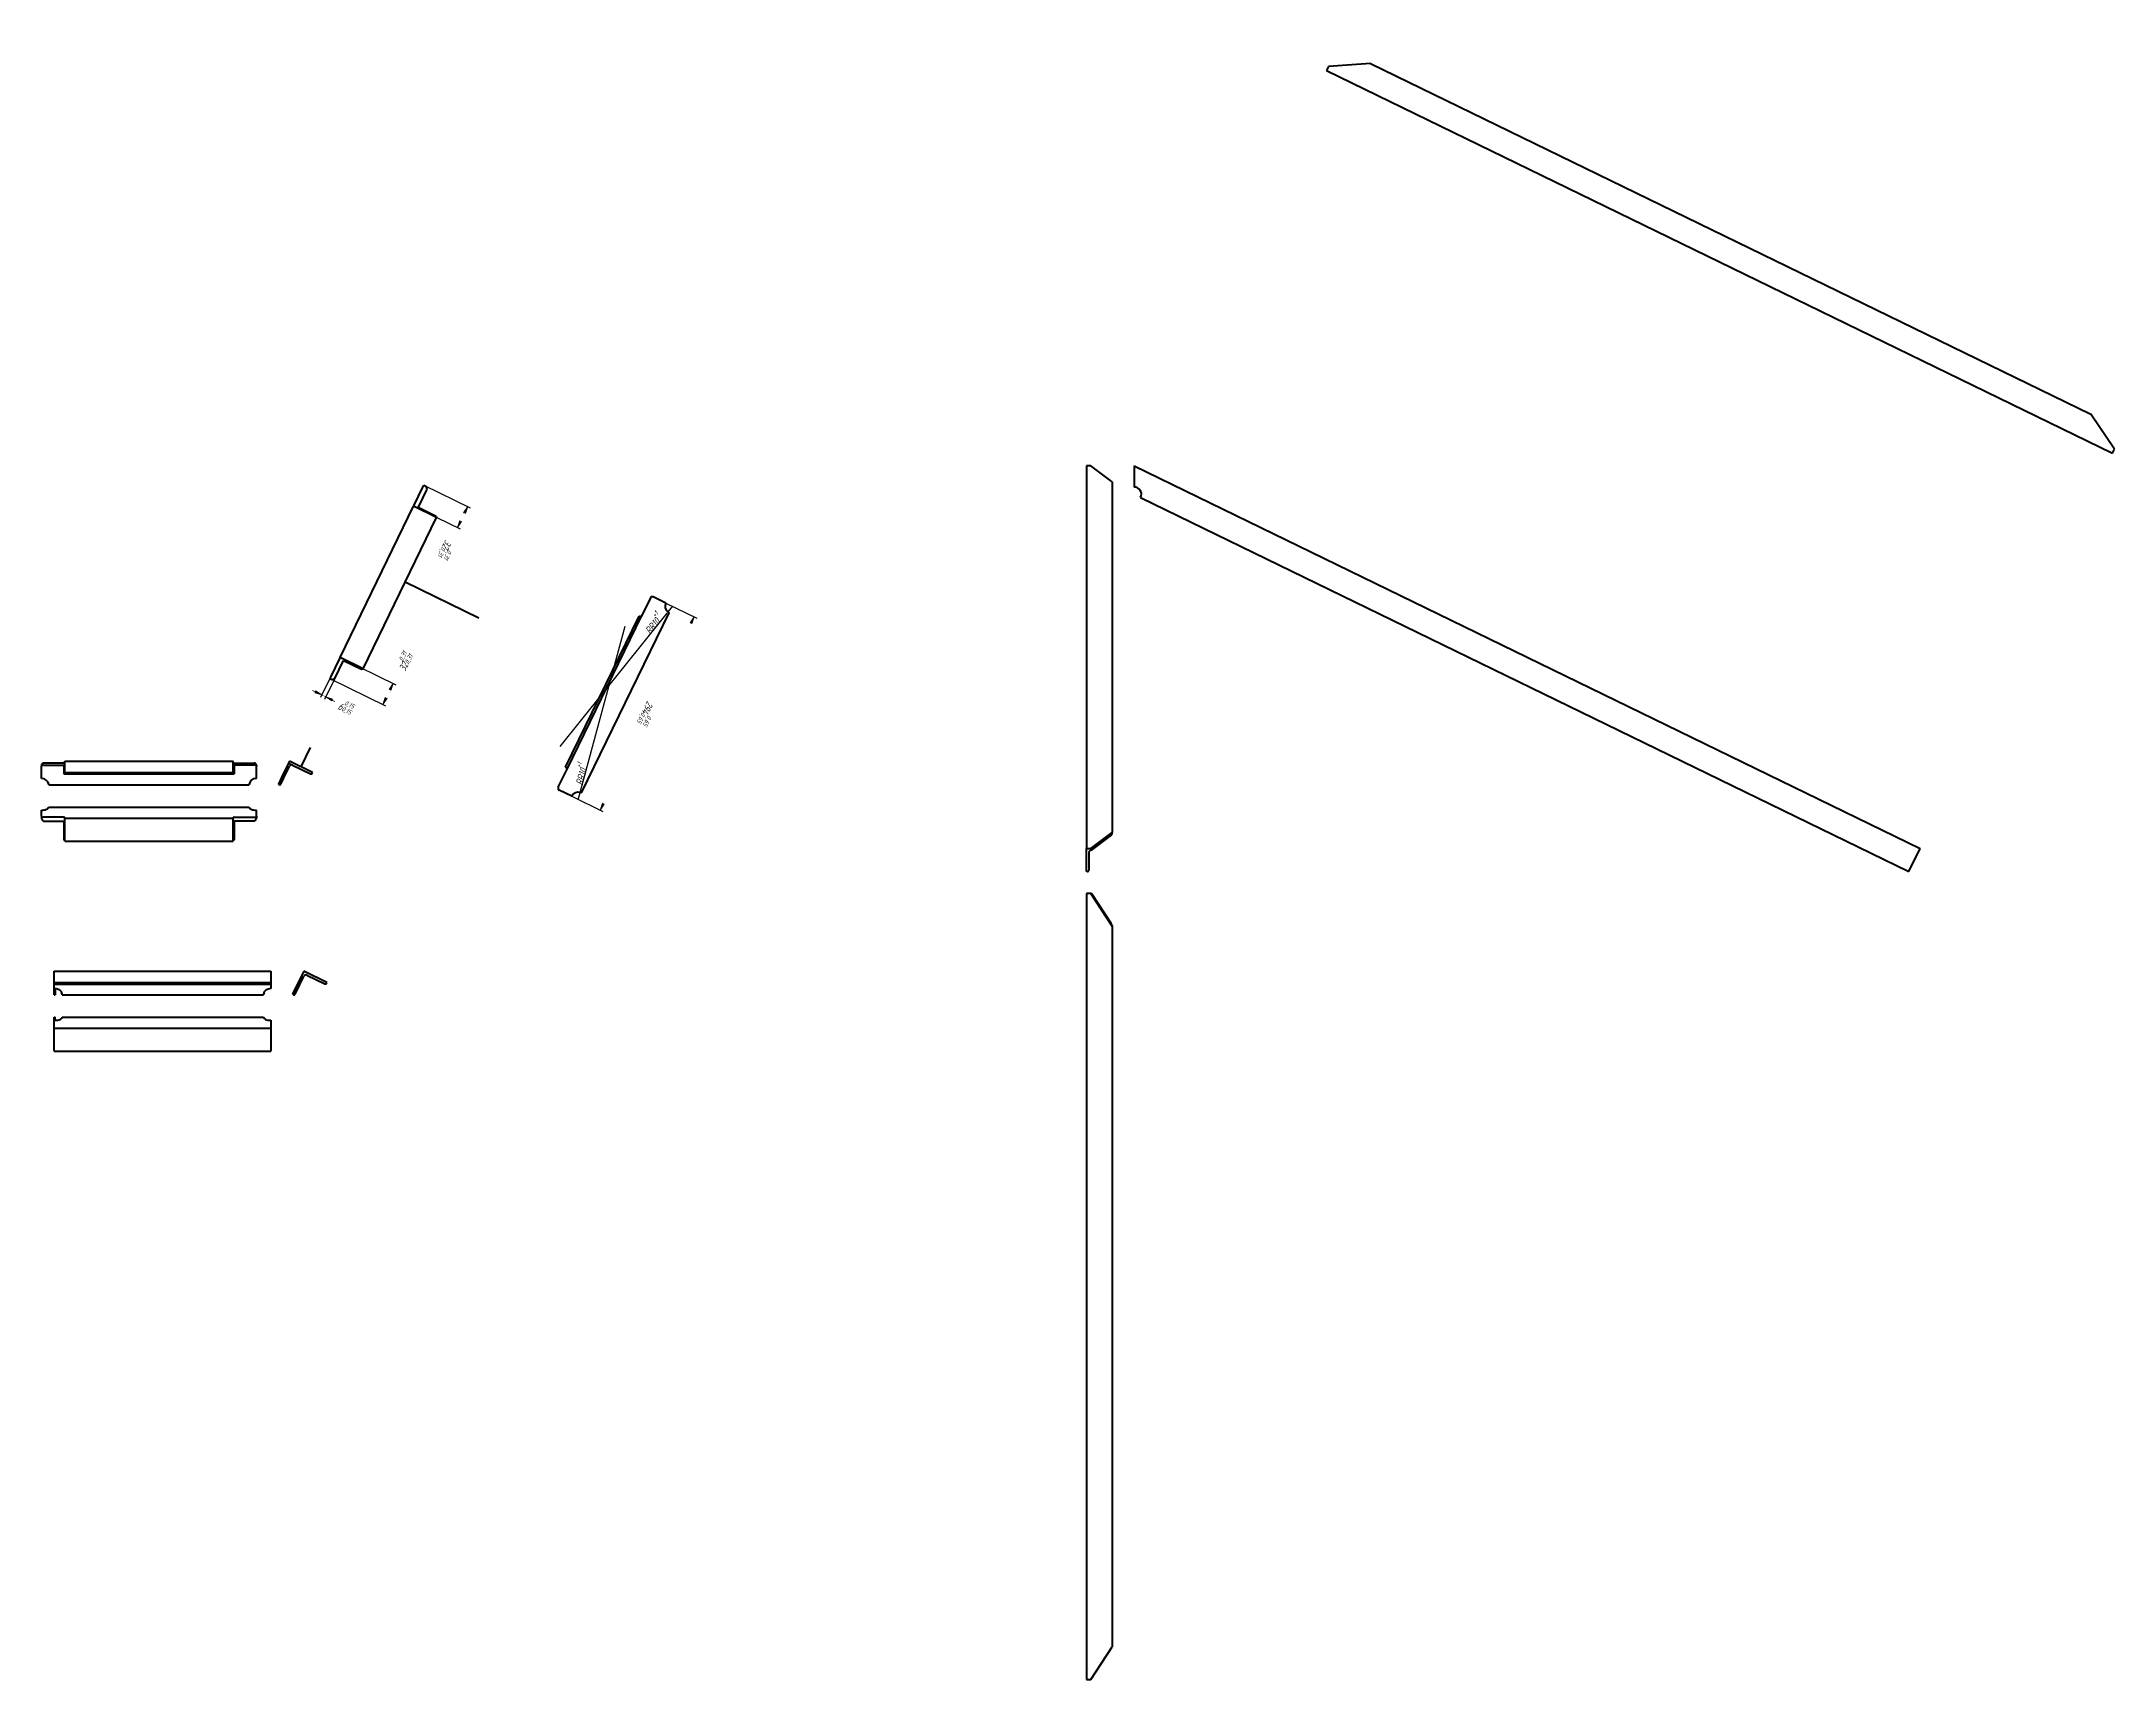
# Model space of a CAD drawing. Header units: millimetres. Extents: x -530 to 5503, y -3122 to 297.
# Drawn here: x 4085 to 5503, y -1144 to -24 of the extents above; entities that cross this region are included whole.
import ezdxf

# ---------------------------------------------------------------- set-up
doc = ezdxf.new("R2010")
doc.units = ezdxf.units.MM
doc.linetypes.add('K5LT_BASIC', pattern=[0])
doc.linetypes.add('K5LT_THIN', pattern=[0])
doc.layers.add('Системный слой', color=7, linetype='Continuous')
doc.layers.add('Системный слой (1)', color=7, linetype='Continuous', true_color=0x909090)
doc.styles.add('KDIMTEXTSTYLE', font='GOST_AU.SHX', dxfattribs={"width": 0.96, "oblique": 15, "height": 5})
doc.dimstyles.new('KDIMSTYLE (0.50)', dxfattribs={"dimtxt": 5, "dimasz": 1, "dimexe": 2, "dimexo": 0, "dimgap": 1, "dimtad": 1, "dimlfac": 2, "dimtxsty": 'KDIMTEXTSTYLE', "dimsah": 1, "dimcen": 0, "dimdle": 1, "dimadec": 0, "dimazin": 0, "dimtfac": 0.667, "dimtmove": 0, "dimatfit": 3, "dimfxl": 1, "dimtvp": 1, "dimtolj": 1, "dimtzin": 0, "dimarcsym": 0})

# ---------------------------------------------------------------- blocks, each defined once
blk = doc.blocks.new('KDIMARROW_01')
at = {"layer": 'Системный слой'}
blk.add_hatch(color=0, dxfattribs=at).paths.add_polyline_path([(-5, -0.7), (0, 0), (-5, 0.7), (-4.5, 0)])
at = {"layer": 'Системный слой', "color": 0, "linetype": 'K5LT_THIN', "lineweight": 18}
for p, q in [((-4.5, 0), (-5, 0.7)), ((-5, 0.7), (0, 0)), ((0, 0), (-5, -0.7)), ((-5, -0.7), (-4.5, 0))]:
    blk.add_line(p, q, dxfattribs=at)
at = {"layer": 'Системный слой (1)', "color": 0, "linetype": 'K5LT_THIN', "lineweight": 18}
blk.add_line((0, 0), (-1, 0), dxfattribs=at)
blk = doc.blocks.new('KDIMARROW_02')
at = {"layer": 'Системный слой'}
blk.add_hatch(color=0, dxfattribs=at).paths.add_polyline_path([(4.5, 0), (5, 0.7), (0, 0), (5, -0.7)])
at = {"layer": 'Системный слой', "color": 0, "linetype": 'K5LT_THIN', "lineweight": 18}
for p, q in [((5, 0.7), (0, 0)), ((0, 0), (5, -0.7)), ((0, 0), (7, 0)), ((4.5, 0), (5, 0.7)), ((5, -0.7), (4.5, 0))]:
    blk.add_line(p, q, dxfattribs=at)
at = {"layer": 'Системный слой (1)', "color": 0, "linetype": 'K5LT_THIN', "lineweight": 18}
blk.add_line((0, 0), (-1, 0), dxfattribs=at)

msp = doc.modelspace()

# ---------------------------------------------------------------- linework, layer by layer
at = {"layer": 'Системный слой (1)', "color": 5, "linetype": 'K5LT_BASIC', "lineweight": 60, "true_color": 0x0000ff}
for p, q in [((4965.1215, -41.0857), (4963.8086, -43.7832)), ((4993.9461, -38.989), (4965.1215, -41.0857)), ((4993.9461, -38.989), (5486.5804, -278.7668)), ((4963.8086, -43.7832), (5501.4004, -305.4429)), ((5502.7134, -302.7454), (5486.5804, -278.7668)), ((5501.4004, -305.4429), (5502.7134, -302.7454)), ((4802.7005, -314.1778), (4799.7005, -314.1778)), ((4799.7005, -314.1778), (4799.7005, -575.8376)), ((4817.2005, -325.1188), (4802.7005, -314.1778)), ((4817.2005, -325.1188), (4817.2005, -564.8966)), ((4832.2006, -314.1778), (4832.2006, -328.6407)), ((4832.2006, -314.1778), (5369.7924, -575.8376)), ((4339.8249, -341.1399), (4345.8424, -328.7766)), ((4348.5399, -330.0895), (4342.5223, -342.4528)), ((4345.8424, -328.7766), (4346.4989, -327.4279)), ((4346.4989, -327.4279), (4347.8476, -328.0843)), ((4347.8476, -328.0843), (4348.5399, -330.0895)), ((4836.6963, -335.8289), (5362.1337, -591.5727)), ((4289.1681, -445.2166), (4339.4967, -341.8143)), ((4304.9032, -452.8753), (4355.2318, -349.473)), ((4339.4967, -341.8143), (4339.8249, -341.1399)), ((4355.2318, -349.473), (4339.4967, -341.8143)), ((4342.5223, -342.4528), (4354.8857, -348.4704)), ((4354.8857, -348.4704), (4355.2318, -349.473)), ((4333.8215, -393.5154), (4384.1739, -418.0233)), ((4501.4221, -404.5012), (4495.4045, -416.8645)), ((4511.9692, -407.9665), (4503.4273, -403.8089)), ((4443.399, -520.2847), (4493.7276, -416.8824)), ((4444.4195, -521.6156), (4495.4045, -416.8645)), ((4454.3201, -537.8341), (4514.2768, -414.6505)), ((4494.402, -417.2107), (4493.7276, -416.8824)), ((4288.8399, -445.891), (4282.8223, -458.2543)), ((4285.5198, -459.5672), (4291.5373, -447.2039)), ((4289.1681, -445.2166), (4288.8399, -445.891)), ((4304.9032, -452.8753), (4289.1681, -445.2166)), ((4291.5373, -447.2039), (4303.9006, -453.2214)), ((4303.9006, -453.2214), (4304.9032, -452.8753)), ((4282.8223, -458.2543), (4282.1659, -459.603)), ((4282.1659, -459.603), (4283.5146, -460.2595)), ((4283.5146, -460.2595), (4285.5198, -459.5672)), ((4262.5248, -519.95), (4268.8924, -506.8677)), ((4084.9986, -518.8181), (4084.9986, -519.4746)), ((4084.9986, -528.0165), (4084.9986, -519.4746)), ((4100.2486, -517.4694), (4086.4986, -517.4694)), ((4086.4986, -518.7823), (4100.2486, -518.7823)), ((4100.2486, -518.7823), (4100.2486, -524.7999)), ((4100.9986, -516.1207), (4215.9986, -516.1207)), ((4100.9986, -523.7794), (4100.9986, -516.1207)), ((4100.9986, -524.4537), (4100.9986, -523.7794)), ((4100.9986, -523.7794), (4215.9986, -523.7794)), ((4215.9986, -523.7794), (4215.9986, -516.1207)), ((4215.9986, -524.4537), (4215.9986, -523.7794)), ((4216.7486, -517.4694), (4230.4986, -517.4694)), ((4216.7486, -518.7823), (4216.7486, -524.7999)), ((4230.4986, -518.7823), (4216.7486, -518.7823)), ((4231.9986, -518.8181), (4231.9986, -519.4746)), ((4231.9986, -528.0165), (4231.9986, -519.4746)), ((4253.3443, -518.8181), (4249.1868, -527.3601)), ((4250.5355, -528.0165), (4254.6931, -519.4746)), ((4254.0008, -517.4694), (4253.3443, -518.8181)), ((4254.329, -516.795), (4254.0008, -517.4694)), ((4254.0008, -517.4694), (4256.6983, -518.7823)), ((4254.6573, -516.1207), (4254.329, -516.795)), ((4270.3924, -523.7794), (4254.6573, -516.1207)), ((4256.6983, -518.7823), (4269.0616, -524.7999)), ((4270.0642, -524.4537), (4270.3924, -523.7794)), ((4438.402, -533.9789), (4444.4195, -521.6156)), ((4444.0734, -520.613), (4443.399, -520.2847)), ((4089.998, -532.2597), (4226.9991, -532.2597)), ((4100.5768, -524.8755), (4216.4203, -524.8755)), ((4249.1868, -527.3601), (4246.9986, -531.8558)), ((4247.6729, -532.184), (4246.9986, -531.8558)), ((4248.6755, -531.8379), (4250.5355, -528.0165)), ((4250.5355, -528.0165), (4249.1868, -527.3601)), ((4447.6362, -540.1416), (4439.0943, -535.9841)), ((4084.9986, -553.8252), (4084.9986, -549.6677)), ((4089.9986, -547.4795), (4226.9986, -547.4795)), ((4231.9986, -553.8252), (4231.9986, -549.6677)), ((4084.9986, -553.8252), (4084.9986, -555.174)), ((4100.2486, -554.4817), (4086.4986, -554.4817)), ((4086.4986, -557.1791), (4100.2486, -557.1791)), ((4100.2486, -557.1791), (4100.2486, -569.5425)), ((4100.9986, -555.1382), (4100.9986, -554.8099)), ((4100.9986, -555.1382), (4215.9986, -555.1382)), ((4100.9986, -570.8733), (4100.9986, -555.1382)), ((4215.9986, -555.1382), (4215.9986, -554.8099)), ((4215.9986, -570.8733), (4215.9986, -555.1382)), ((4216.7486, -554.4817), (4230.4986, -554.4817)), ((4216.7486, -557.1791), (4216.7486, -569.5425)), ((4230.4986, -557.1791), (4216.7486, -557.1791)), ((4231.9986, -553.8252), (4231.9986, -555.174)), ((4802.7005, -575.8376), (4817.2005, -564.8966)), ((4816.4505, -566.8112), (4802.7005, -577.1863)), ((4817.2005, -565.571), (4817.2005, -564.8966)), ((4100.9986, -570.8733), (4215.9986, -570.8733)), ((4799.7005, -591.5727), (4799.7005, -575.8376)), ((4799.7005, -575.8376), (4802.7005, -575.8376)), ((4801.2005, -578.535), (4801.2005, -590.8984)), ((4802.7005, -577.1863), (4802.7005, -575.8376)), ((5362.1337, -591.5727), (5369.7924, -575.8376)), ((4800.4505, -591.5727), (4799.7005, -591.5727)), ((4802.7005, -606.5728), (4799.7005, -606.5728)), ((4799.7005, -606.5728), (4799.7005, -1144.1646)), ((4803.124, -606.5728), (4802.7005, -606.5728)), ((4817.2005, -629.0515), (4802.7005, -606.5728)), ((4803.124, -606.5728), (4816.4505, -627.2324)), ((4817.2005, -628.7233), (4817.2005, -629.0515)), ((4817.2005, -629.0515), (4817.2005, -1121.6858)), ((4093.759, -667.4236), (4093.759, -659.7649)), ((4093.759, -659.7649), (4241.759, -659.7649)), ((4241.759, -659.7649), (4241.759, -667.4236)), ((4264.4177, -659.7649), (4256.759, -675.5)), ((4258.4359, -675.4821), (4264.4535, -663.1188)), ((4280.1528, -667.4236), (4264.4177, -659.7649)), ((4266.4587, -662.4265), (4278.822, -668.4441)), ((4093.759, -667.4236), (4241.759, -667.4236)), ((4093.759, -668.0979), (4093.759, -667.4236)), ((4093.759, -668.5197), (4093.759, -668.0979)), ((4093.759, -668.5197), (4241.759, -668.5197)), ((4093.759, -675.4821), (4093.759, -668.5197)), ((4093.759, -675.9039), (4093.759, -675.4821)), ((4093.759, -675.9039), (4094.259, -675.9039)), ((4094.259, -671.6607), (4094.259, -675.4821)), ((4094.259, -675.4821), (4094.259, -675.9039)), ((4099.2584, -675.9039), (4236.7596, -675.9039)), ((4241.759, -667.4236), (4241.759, -668.0979)), ((4241.759, -668.0979), (4241.759, -668.5197)), ((4241.759, -668.5197), (4241.759, -671.6607)), ((4256.759, -675.5), (4257.4334, -675.8282)), ((4279.8246, -668.0979), (4280.1528, -667.4236)), ((4093.759, -691.1236), (4094.259, -691.1236)), ((4093.759, -698.7823), (4093.759, -691.1236)), ((4094.259, -693.3118), (4094.259, -691.1236)), ((4099.259, -691.1236), (4236.759, -691.1236)), ((4099.259, -691.1237), (4099.259, -691.1236)), ((4241.759, -693.3118), (4241.759, -698.7823)), ((4093.759, -714.5175), (4093.759, -698.7823)), ((4093.759, -698.7823), (4241.759, -698.7823)), ((4241.759, -698.7823), (4241.759, -714.5175)), ((4093.759, -714.5175), (4241.759, -714.5175)), ((4802.7005, -1144.1646), (4817.2005, -1121.6858)), ((4799.7005, -1144.1646), (4802.7005, -1144.1646))]:
    msp.add_line(p, q, dxfattribs=at)
for centre, radius, start, end in [((4832.2006, -333.6407), 5, 334.0466243, 90), ((4502.7708, -405.1577), 1.5, 64.0466243, 154.0466243), ((4516.465, -410.1547), 5, 154.0466243, 235.4196977), ((4494.7302, -416.5363), 0.75, 244.0466243, 334.0466243), ((4516.465, -410.1547), 5, 235.4196977, 244.0466243), ((4256.0418, -520.1311), 1.5, 64.0466243, 154.0466243), ((4269.3898, -524.1255), 0.75, 244.0466243, 334.0466243), ((4443.7452, -521.2873), 0.75, 334.0466243, 64.0466243), ((4248.0012, -531.5097), 0.75, 244.0466243, 334.0466243), ((4439.7507, -534.6353), 1.5, 154.0466243, 244.0466243), ((4452.1319, -542.3298), 5, 72.6735509, 154.0466243), ((4452.1319, -542.3298), 5, 64.0466243, 72.6735509), ((4265.8022, -663.7752), 1.5, 64.0466243, 154.0466243), ((4257.7616, -675.1539), 0.75, 244.0466243, 334.0466243), ((4279.1502, -667.7697), 0.75, 244.0466243, 334.0466243)]:
    msp.add_arc(centre, radius, start, end, dxfattribs=at)
for centre, major_axis, ratio, start_param, end_param in [((4086.4986, -518.8181), (-1.5, 0), 0.899150472, 4.71238898, 6.283185307), ((4086.4986, -520.1311), (1.2717, -1.2717), 0.625435238, 2.597013116, 3.700504888), ((4086.4986, -520.1311), (1.2717, -1.2717), 0.625435238, 2.129708561, 2.597013116), ((4100.2486, -516.795), (0.75, 0), 0.899150472, 4.71238898, 6.283167682), ((4100.2486, -524.1255), (0.6359, -0.6359), 0.625435238, 5.73859832, 6.842097542), ((4216.7486, -516.795), (-0.75, 0), 0.899150472, 0, 1.570796327), ((4216.7486, -524.1255), (0.6359, 0.6359), 0.625435238, 2.582680419, 3.68617964), ((4230.4986, -518.8181), (-1.5, 0), 0.899150472, 3.141592654, 4.71238898), ((4230.4986, -520.1311), (1.2717, 1.2717), 0.625435238, 0.544579538, 1.011884092), ((4230.4986, -520.1311), (1.2717, 1.2717), 0.625435238, 5.724273073, 6.827764845), ((4084.9986, -532.5123), (5, 0), 0.899150472, 0.150568273, 1.570796327), ((4100.2486, -524.1255), (0.6359, -0.6359), 0.625435238, 5.271301215, 5.73859832), ((4216.7486, -524.1255), (0.6359, 0.6359), 0.625435238, 3.68617964, 4.153476746), ((4231.9986, -532.5123), (-5, 0), 0.899150472, 4.71238898, 6.132617034), ((4084.9986, -547.4795), (5, 0), 0.43763961, 4.71238898, 6.283185307), ((4231.9986, -547.4795), (-5, 0), 0.43763961, 0, 1.570796327), ((4086.4986, -553.8252), (1.5, 0), 0.43763961, 3.141592654, 4.71238898), ((4086.4986, -556.5227), (1.4617, -1.4617), 0.230439671, 3.368078583, 4.938874909), ((4100.2486, -554.8099), (0.75, 0), 0.43763961, 0, 1.570796327), ((4216.7486, -554.8099), (-0.75, 0), 0.43763961, 4.71238898, 6.283185307), ((4230.4986, -553.8252), (1.5, 0), 0.43763961, 4.71238898, 6.283185307), ((4230.4986, -556.5227), (1.4617, 1.4617), 0.230439671, 4.485903051, 6.056699378), ((4816.4505, -566.1369), (-0.6472, -0.8291), 0.457176065, 1.040924487, 2.611720814), ((4100.2486, -569.8707), (0.7308, -0.7308), 0.230439671, 0.226485929, 1.797282256), ((4216.7486, -569.8707), (0.7308, 0.7308), 0.230439671, 1.344310398, 2.915106725), ((4802.7005, -578.535), (-1.5, 0), 0.899150472, 4.71238898, 6.283185307), ((4800.4505, -590.8984), (0.75, 0), 0.899150472, 4.71238898, 6.283185307), ((4816.4505, -627.5606), (0.7351, -1.2047), 0.123601172, 0.199866966, 1.770663292), ((4094.259, -676.1565), (5, 0), 0.899150472, 0.150568273, 1.570796327), ((4241.759, -676.1565), (-5, 0), 0.899150472, 4.71238898, 6.132617034), ((4094.259, -691.1236), (5, 0), 0.43763961, 4.71238898, 6.283185307), ((4241.759, -691.1236), (5, 0), 0.43763961, 3.141592654, 4.71238898)]:
    msp.add_ellipse(centre, major_axis=major_axis, ratio=ratio, start_param=start_param, end_param=end_param, dxfattribs=at)
for points, knots in [([(4089.998, -532.2597), (4089.9977, -532.2597), (4089.9968, -532.2516), (4089.9943, -532.2238), (4089.9909, -532.1894), (4089.9859, -532.1427), (4089.9798, -532.0918), (4089.973, -532.0398), (4089.9622, -531.9626), (4089.9504, -531.8874), (4089.942, -531.8379)], [0, 0, 0, 0, 2.028932499, 3.11027316, 4.18743128, 5.754868897, 6.882187422, 7.520694076, 8.833942787, 11, 11, 11, 11]), ([(4227.0551, -531.8379), (4227.0473, -531.8846), (4227.0368, -531.9508), (4227.0244, -532.0369), (4227.0154, -532.1067), (4227.0087, -532.165), (4227.0046, -532.2061), (4227.0026, -532.2269), (4227.0009, -532.245), (4226.9998, -532.2568), (4226.9993, -532.2597), (4226.9991, -532.2597)], [0, 0, 0, 0, 2.244753409, 3.352415618, 4.893950359, 6.691843997, 7.930964205, 9.00004331, 9.448492849, 10.959757792, 12, 12, 12, 12]), ([(4099.2584, -675.9039), (4099.2581, -675.9039), (4099.2572, -675.8958), (4099.2547, -675.8679), (4099.2514, -675.8336), (4099.2464, -675.7868), (4099.2402, -675.736), (4099.2335, -675.684), (4099.2226, -675.6068), (4099.2108, -675.5316), (4099.2024, -675.4821)], [0, 0, 0, 0, 2.028932499, 3.11027316, 4.187431281, 5.754868897, 6.882187422, 7.520694076, 8.833942787, 11, 11, 11, 11]), ([(4236.8156, -675.4821), (4236.8077, -675.5288), (4236.7972, -675.595), (4236.7849, -675.6811), (4236.7758, -675.7509), (4236.7692, -675.8092), (4236.765, -675.8503), (4236.763, -675.8711), (4236.7613, -675.8892), (4236.7602, -675.901), (4236.7597, -675.9039), (4236.7596, -675.9039)], [0, 0, 0, 0, 2.24475341, 3.352415619, 4.89395036, 6.691843998, 7.930964206, 9.000043311, 9.44849285, 10.959757793, 12, 12, 12, 12])]:
    msp.add_open_spline(points, degree=3, knots=knots, dxfattribs=at)

# ---------------------------------------------------------------- dimensions: what is measured, and where the dimension line sits
at = {"layer": 'Системный слой (1)', "color": 7}
for base, p1, p2, angle, location, override in [((4369.4876, -356.4117), (4346.4989, -327.4279), (4339.4967, -341.8143), 244.0466243, (4362.1354, -371.5171), {"dimexo": 0, "dimpost": '\\H5.0;\\W0.965;\\Q15;<>\\H0.65x;\\S0,31^0,31;\\H1.5x;', "dimblk1": 'KDIMARROW_01', "dimblk2": 'KDIMARROW_01', "dimse1": 0, "dimse2": 0, "dimclrt": 7, "dimtolj": 1}), ((4467.0663, -549.5988), (4511.9692, -407.9665), (4447.6362, -540.1416), 244.0466243, (4499.2328, -483.5112), {"dimexo": 0, "dimpost": '\\H5.0;\\W0.965;\\Q15;<>\\H0.65x;\\S0,65^0,65;\\H1.5x;', "dimblk1": 'KDIMARROW_01', "dimblk2": 'KDIMARROW_01', "dimse1": 0, "dimse2": 0, "dimclrt": 7, "dimtolj": 1}), ((4325.5503, -462.9247), (4282.1659, -459.603), (4289.1681, -445.2166), 64.0466243, (4332.9025, -447.8193), {"dimexo": 0, "dimpost": '\\H5.0;\\W0.965;\\Q15;<>\\H0.65x;\\S0,31^0,31;\\H1.5x;', "dimblk1": 'KDIMARROW_01', "dimblk2": 'KDIMARROW_01', "dimse1": 0, "dimse2": 0, "dimclrt": 7, "dimtolj": 1}), ((4279.4015, -472.1375), (4282.8223, -458.2543), (4285.5198, -459.5672), 334.0466243, (4293.3029, -478.9037), {"dimexo": 0, "dimpost": '\\H5.0;\\W0.965;\\Q15;<>\\H0.65x;\\S0,15^0,15;\\H1.5x;', "dimblk1": 'KDIMARROW_02', "dimblk2": 'KDIMARROW_02', "dimse1": 0, "dimse2": 0, "dimclrt": 7, "dimtolj": 1})]:
    msp.add_linear_dim(base=base, p1=p1, p2=p2, angle=angle, location=location, dimstyle='KDIMSTYLE (0.50)', override=override, dxfattribs=at).render()
for center, location in [((4516.465, -410.1547), (4505.6488, -423.6339)), ((4452.1319, -542.3298), (4456.6388, -525.6456))]:
    msp.add_radius_dim(center=center, radius=5, location=location, dimstyle='KDIMSTYLE (0.50)', override={"dimpost": '\\H5.0;\\W0.965;\\Q15;R<>\\H0.65x;\\S+1^;\\H1.5x;', "dimblk2": 'KDIMARROW_02', "dimclrt": 7, "dimtolj": 1}, dxfattribs=at).render()

doc.saveas('drawing.dxf')
